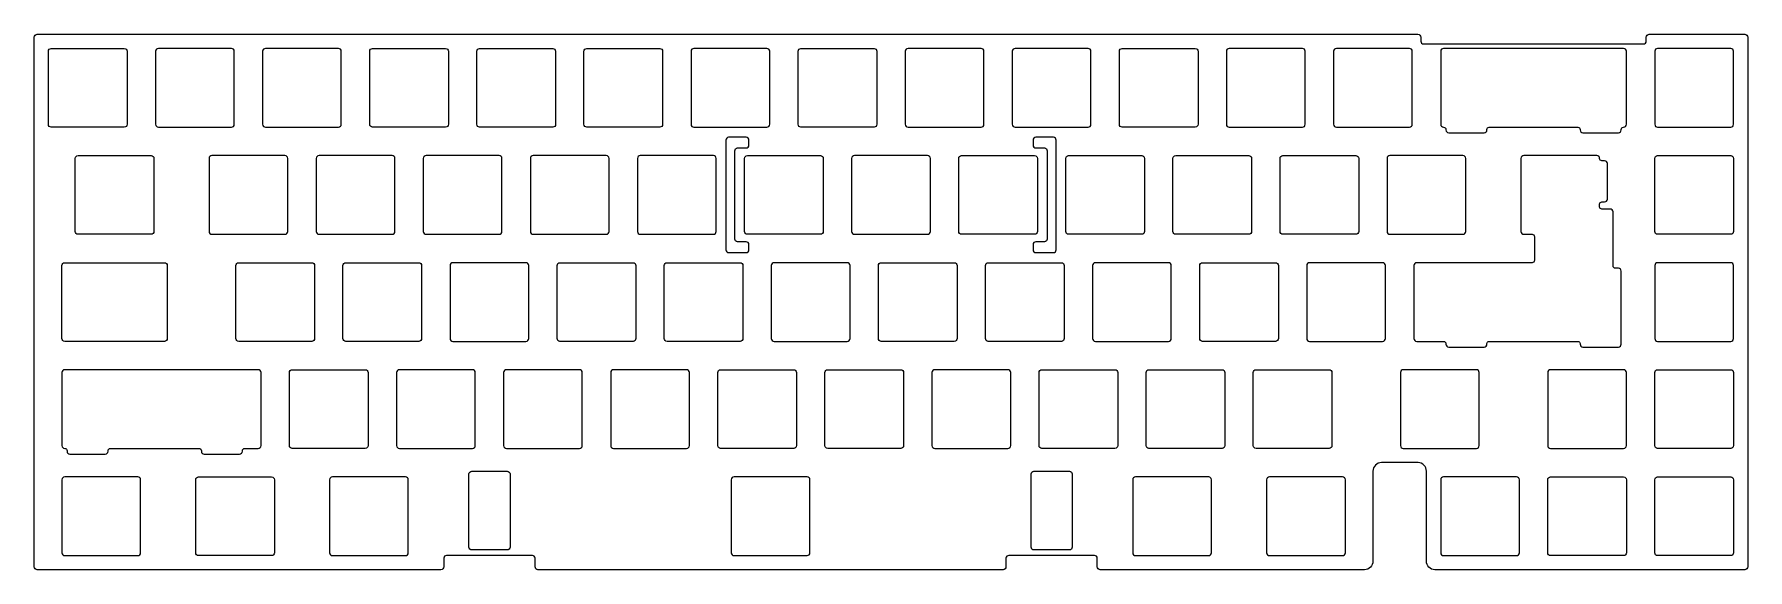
# Model space of a CAD drawing. Header units: millimetres. Extents: x 0 to 305, y -95 to 0.
import ezdxf

# ---------------------------------------------------------------- set-up
doc = ezdxf.new("R2010")
doc.units = ezdxf.units.MM
doc.layers.get('0').update_dxf_attribs({"linetype": 'CONTINUOUS'})

msp = doc.modelspace()

# ---------------------------------------------------------------- linework, layer by layer
for points in [[(246.14, 0, -0.414214), (246.64, -0.5), (246.64, -1.23, 0.414213), (247.14, -1.72), (286.26, -1.72, 0.414213), (286.76, -1.23), (286.76, -0.5, -0.414214), (287.26, 0), (304.3, 0, -0.414214), (304.8, -0.5), (304.8, -94.75, -0.414214), (304.3, -95.25), (249.15, -95.25, -0.414214), (247.65, -93.75), (247.65, -77.7, 0.414214), (246.15, -76.2), (239.63, -76.2, 0.414214), (238.13, -77.7), (238.13, -93.75, -0.414216), (236.62, -95.25), (189.6, -95.25, -0.414214), (189.1, -94.75), (189.1, -93.22, 0.414214), (188.6, -92.72), (173.35, -92.72, 0.414214), (172.85, -93.22), (172.85, -94.75, -0.414214), (172.35, -95.25), (89.6, -95.25, -0.414214), (89.1, -94.75), (89.1, -93.22, 0.414214), (88.6, -92.72), (73.35, -92.72, 0.414214), (72.85, -93.22), (72.85, -94.75, -0.414214), (72.35, -95.25), (0.5, -95.25, -0.414214), (0, -94.75), (0, -0.5, -0.414214), (0.5, 0)], [(16.02, -2.53, -0.414214), (16.53, -3.03), (16.53, -16.02, -0.414214), (16.02, -16.53), (3.02, -16.53, -0.414214), (2.52, -16.02), (2.52, -3.03, -0.414214), (3.02, -2.53)], [(35.58, -16.02), (35.58, -3.03, 0.414214), (35.08, -2.53), (22.07, -2.53, 0.414214), (21.58, -3.03), (21.58, -16.02, 0.414214), (22.07, -16.53), (35.08, -16.53, 0.414214)], [(40.62, -3.03), (40.62, -16.02, 0.414214), (41.12, -16.53), (54.13, -16.53, 0.414214), (54.62, -16.02), (54.62, -3.03, 0.414214), (54.13, -2.53), (41.12, -2.53, 0.414214)], [(60.17, -16.53, -0.414214), (59.68, -16.02), (59.68, -3.03, -0.414214), (60.17, -2.53), (73.17, -2.53, -0.414214), (73.67, -3.03), (73.67, -16.02, -0.414214), (73.17, -16.53)], [(79.22, -16.53, -0.414214), (78.72, -16.02), (78.72, -3.03, -0.414214), (79.22, -2.53), (92.22, -2.53, -0.414214), (92.73, -3.03), (92.73, -16.02, -0.414214), (92.22, -16.53)], [(111.78, -16.02, -0.414214), (111.28, -16.53), (98.28, -16.53, -0.414214), (97.78, -16.02), (97.78, -3.03, -0.414214), (98.28, -2.53), (111.28, -2.53, -0.414214), (111.78, -3.03)], [(130.82, -16.02), (130.82, -3.03, 0.414214), (130.32, -2.53), (117.33, -2.53, 0.414214), (116.83, -3.03), (116.83, -16.02, 0.414214), (117.33, -16.53), (130.32, -16.53, 0.414214)], [(149.88, -16.02, -0.414214), (149.38, -16.53), (136.38, -16.53, -0.414214), (135.88, -16.02), (135.88, -3.03, -0.414214), (136.38, -2.53), (149.38, -2.53, -0.414214), (149.88, -3.03)], [(168.93, -16.02), (168.93, -3.03, 0.414214), (168.43, -2.53), (155.43, -2.53, 0.414214), (154.93, -3.03), (154.93, -16.02, 0.414214), (155.43, -16.53), (168.43, -16.53, 0.414214)], [(174.48, -16.53), (187.47, -16.53, 0.414214), (187.97, -16.02), (187.97, -3.03, 0.414214), (187.47, -2.53), (174.48, -2.53, 0.414214), (173.98, -3.03), (173.98, -16.02, 0.414214)], [(193.03, -3.03, -0.414214), (193.53, -2.53), (206.53, -2.53, -0.414214), (207.02, -3.03), (207.02, -16.02, -0.414214), (206.53, -16.53), (193.53, -16.53, -0.414214), (193.03, -16.02)], [(212.07, -3.03), (212.07, -16.02, 0.414214), (212.57, -16.53), (225.58, -16.53, 0.414214), (226.08, -16.02), (226.08, -3.03, 0.414214), (225.58, -2.53), (212.57, -2.53, 0.414214)], [(244.63, -2.53), (231.62, -2.53, 0.414214), (231.12, -3.03), (231.12, -16.02, 0.414214), (231.62, -16.53), (244.63, -16.53, 0.414214), (245.12, -16.02), (245.12, -3.03, 0.414214)], [(282.29, -16.93, -0.414214), (282.69, -16.53), (282.73, -16.53, 0.414214), (283.23, -16.02), (283.23, -3.03, 0.414214), (282.73, -2.53), (250.67, -2.53, 0.414214), (250.18, -3.03), (250.18, -16.02, 0.414214), (250.67, -16.53), (250.71, -16.53, -0.414214), (251.11, -16.93), (251.11, -17.02, 0.414214), (251.61, -17.53), (257.91, -17.53, 0.414214), (258.41, -17.02), (258.41, -16.93, -0.414214), (258.81, -16.53), (274.59, -16.53, -0.414214), (274.99, -16.93), (274.99, -17.02, 0.414214), (275.49, -17.53), (281.79, -17.53, 0.414214), (282.29, -17.02)], [(301.77, -2.53), (288.77, -2.53, 0.414214), (288.27, -3.03), (288.27, -16.02, 0.414214), (288.77, -16.53), (301.77, -16.53, 0.414214), (302.27, -16.02), (302.27, -3.03, 0.414214)], [(126.62, -18.33), (123.52, -18.33, 0.414214), (123.03, -18.83), (123.03, -38.33, 0.414214), (123.52, -38.83), (126.62, -38.83, 0.414214), (127.12, -38.33), (127.12, -37.42, 0.414214), (126.62, -36.92), (125.12, -36.92, -0.414214), (124.62, -36.42), (124.62, -20.73, -0.414214), (125.12, -20.23), (126.62, -20.23, 0.414214), (127.12, -19.73), (127.12, -18.83, 0.414214)], [(178.18, -38.83), (181.28, -38.83, 0.414214), (181.78, -38.33), (181.78, -18.83, 0.414214), (181.28, -18.33), (178.18, -18.33, 0.414214), (177.68, -18.83), (177.68, -19.73, 0.414214), (178.18, -20.23), (179.68, -20.23, -0.414214), (180.18, -20.73), (180.18, -36.42, -0.414214), (179.68, -36.92), (178.18, -36.92, 0.414214), (177.68, -37.42), (177.68, -38.33, 0.414214)], [(21.29, -35.08, -0.414214), (20.79, -35.58), (7.79, -35.58, -0.414214), (7.29, -35.08), (7.29, -22.08, -0.414214), (7.79, -21.58), (20.79, -21.58, -0.414214), (21.29, -22.08)], [(45.1, -35.08), (45.1, -22.08, 0.414214), (44.6, -21.58), (31.6, -21.58, 0.414214), (31.1, -22.08), (31.1, -35.08, 0.414214), (31.6, -35.58), (44.6, -35.58, 0.414214)], [(50.15, -22.08), (50.15, -35.08, 0.414214), (50.65, -35.58), (63.65, -35.58, 0.414214), (64.15, -35.08), (64.15, -22.08, 0.414214), (63.65, -21.58), (50.65, -21.58, 0.414214)], [(82.7, -21.58), (69.7, -21.58, 0.414214), (69.2, -22.08), (69.2, -35.08, 0.414214), (69.7, -35.58), (82.7, -35.58, 0.414214), (83.2, -35.08), (83.2, -22.08, 0.414214)], [(88.25, -22.08), (88.25, -35.08, 0.414214), (88.75, -35.58), (101.75, -35.58, 0.414214), (102.25, -35.08), (102.25, -22.08, 0.414214), (101.75, -21.58), (88.75, -21.58, 0.414214)], [(107.8, -35.58), (120.8, -35.58, 0.414214), (121.3, -35.08), (121.3, -22.08, 0.414214), (120.8, -21.58), (107.8, -21.58, 0.414214), (107.3, -22.08), (107.3, -35.08, 0.414214)], [(126.85, -35.58, -0.414214), (126.35, -35.08), (126.35, -22.08, -0.414214), (126.85, -21.58), (139.85, -21.58, -0.414214), (140.35, -22.08), (140.35, -35.08, -0.414214), (139.85, -35.58)], [(158.9, -21.58), (145.9, -21.58, 0.414214), (145.4, -22.08), (145.4, -35.08, 0.414214), (145.9, -35.58), (158.9, -35.58, 0.414214), (159.4, -35.08), (159.4, -22.08, 0.414214)], [(177.95, -21.58, -0.414214), (178.45, -22.08), (178.45, -35.08, -0.414214), (177.95, -35.58), (164.95, -35.58, -0.414214), (164.45, -35.08), (164.45, -22.08, -0.414214), (164.95, -21.58)], [(197, -21.58, -0.414214), (197.5, -22.08), (197.5, -35.08, -0.414214), (197, -35.58), (184, -35.58, -0.414214), (183.5, -35.08), (183.5, -22.08, -0.414214), (184, -21.58)], [(216.55, -35.08, -0.414214), (216.05, -35.58), (203.05, -35.58, -0.414214), (202.55, -35.08), (202.55, -22.08, -0.414214), (203.05, -21.58), (216.05, -21.58, -0.414214), (216.55, -22.08)], [(221.6, -22.08, -0.414214), (222.1, -21.58), (235.1, -21.58, -0.414214), (235.6, -22.08), (235.6, -35.08, -0.414214), (235.1, -35.58), (222.1, -35.58, -0.414214), (221.6, -35.08)], [(241.15, -35.58), (254.15, -35.58, 0.414214), (254.65, -35.08), (254.65, -22.08, 0.414214), (254.15, -21.58), (241.15, -21.58, 0.414214), (240.65, -22.08), (240.65, -35.08, 0.414214)], [(245.91, -54.63), (250.71, -54.63, -0.414214), (251.11, -55.03), (251.11, -55.12, 0.414214), (251.61, -55.63), (257.91, -55.63, 0.414214), (258.41, -55.12), (258.41, -55.03, -0.414214), (258.81, -54.63), (274.59, -54.63, -0.414214), (274.99, -55.03), (274.99, -55.12, 0.414214), (275.49, -55.63), (281.79, -55.63, 0.414214), (282.29, -55.12), (282.29, -42.12, 0.414214), (281.79, -41.63), (281.24, -41.63, -0.414214), (280.84, -41.23), (280.84, -31.6, 0.414214), (280.34, -31.1), (278.86, -31.1, -0.414214), (278.46, -30.7), (278.46, -30.21, -0.414214), (278.86, -29.81), (279.34, -29.81, 0.414214), (279.84, -29.31), (279.84, -23.01, 0.414214), (279.34, -22.51), (278.86, -22.51, -0.414214), (278.46, -22.11), (278.46, -22.08, 0.414214), (277.96, -21.58), (264.96, -21.58, 0.414214), (264.46, -22.08), (264.46, -35.08, 0.414214), (264.96, -35.58), (266.44, -35.58, -0.414214), (266.84, -35.98), (266.84, -40.23, -0.414214), (266.44, -40.63), (245.91, -40.63, 0.414214), (245.41, -41.13), (245.41, -54.13, 0.414214)], [(288.77, -35.58, -0.414214), (288.27, -35.08), (288.27, -22.08, -0.414214), (288.77, -21.58), (301.77, -21.58, -0.414214), (302.27, -22.08), (302.27, -35.08, -0.414214), (301.77, -35.58)], [(23.17, -40.63, -0.414214), (23.67, -41.13), (23.67, -54.13, -0.414214), (23.17, -54.63), (5.41, -54.63, -0.414214), (4.91, -54.13), (4.91, -41.13, -0.414214), (5.41, -40.63)], [(36.36, -54.63, -0.414214), (35.86, -54.13), (35.86, -41.13, -0.414214), (36.36, -40.63), (49.36, -40.63, -0.414214), (49.86, -41.13), (49.86, -54.13, -0.414214), (49.36, -54.63)], [(55.41, -54.63, -0.414214), (54.91, -54.13), (54.91, -41.13, -0.414214), (55.41, -40.63), (68.41, -40.63, -0.414214), (68.91, -41.13), (68.91, -54.13, -0.414214), (68.41, -54.63)], [(73.96, -41.13), (73.96, -54.13, 0.414214), (74.46, -54.63), (87.46, -54.63, 0.414214), (87.96, -54.13), (87.96, -41.13, 0.414214), (87.46, -40.63), (74.46, -40.63, 0.414214)], [(93.01, -41.13, -0.414214), (93.51, -40.63), (106.51, -40.63, -0.414214), (107.01, -41.13), (107.01, -54.13, -0.414214), (106.51, -54.63), (93.51, -54.63, -0.414214), (93.01, -54.13)], [(112.56, -54.63, -0.414214), (112.06, -54.13), (112.06, -41.13, -0.414214), (112.56, -40.63), (125.56, -40.63, -0.414214), (126.06, -41.13), (126.06, -54.13, -0.414214), (125.56, -54.63)], [(144.61, -40.63), (131.61, -40.63, 0.414214), (131.11, -41.13), (131.11, -54.13, 0.414214), (131.61, -54.63), (144.61, -54.63, 0.414214), (145.11, -54.13), (145.11, -41.13, 0.414214)], [(150.66, -54.63, -0.414214), (150.16, -54.13), (150.16, -41.13, -0.414214), (150.66, -40.63), (163.66, -40.63, -0.414214), (164.16, -41.13), (164.16, -54.13, -0.414214), (163.66, -54.63)], [(182.71, -40.63, -0.414214), (183.21, -41.13), (183.21, -54.13, -0.414214), (182.71, -54.63), (169.71, -54.63, -0.414214), (169.21, -54.13), (169.21, -41.13, -0.414214), (169.71, -40.63)], [(188.76, -54.63), (201.76, -54.63, 0.414214), (202.26, -54.13), (202.26, -41.13, 0.414214), (201.76, -40.63), (188.76, -40.63, 0.414214), (188.26, -41.13), (188.26, -54.13, 0.414214)], [(207.81, -54.63, -0.414214), (207.31, -54.13), (207.31, -41.13, -0.414214), (207.81, -40.63), (220.81, -40.63, -0.414214), (221.31, -41.13), (221.31, -54.13, -0.414214), (220.81, -54.63)], [(240.36, -54.13), (240.36, -41.13, 0.414214), (239.86, -40.63), (226.86, -40.63, 0.414214), (226.36, -41.13), (226.36, -54.13, 0.414214), (226.86, -54.63), (239.86, -54.63, 0.414214)], [(288.77, -54.63), (301.77, -54.63, 0.414214), (302.27, -54.13), (302.27, -41.13, 0.414214), (301.77, -40.63), (288.77, -40.63, 0.414214), (288.27, -41.13), (288.27, -54.13, 0.414214)], [(37.02, -74.08, -0.414214), (37.42, -73.68), (39.84, -73.68, 0.414214), (40.34, -73.17), (40.34, -60.17, 0.414214), (39.84, -59.68), (5.41, -59.68, 0.414214), (4.91, -60.17), (4.91, -73.17, 0.414214), (5.41, -73.68), (5.44, -73.68, -0.414214), (5.84, -74.08), (5.84, -74.18, 0.414214), (6.34, -74.67), (12.64, -74.67, 0.414214), (13.14, -74.18), (13.14, -74.08, -0.414214), (13.54, -73.68), (29.32, -73.68, -0.414214), (29.72, -74.08), (29.72, -74.18, 0.414214), (30.22, -74.67), (36.52, -74.67, 0.414214), (37.02, -74.18)], [(59.39, -73.17, -0.414214), (58.89, -73.68), (45.89, -73.68, -0.414214), (45.39, -73.17), (45.39, -60.17, -0.414214), (45.89, -59.68), (58.89, -59.68, -0.414214), (59.39, -60.17)], [(78.44, -73.17), (78.44, -60.17, 0.414214), (77.94, -59.68), (64.94, -59.68, 0.414214), (64.44, -60.17), (64.44, -73.17, 0.414214), (64.94, -73.68), (77.94, -73.68, 0.414214)], [(83.99, -73.68), (96.99, -73.68, 0.414214), (97.49, -73.17), (97.49, -60.17, 0.414214), (96.99, -59.68), (83.99, -59.68, 0.414214), (83.49, -60.17), (83.49, -73.17, 0.414214)], [(103.04, -73.68), (116.04, -73.68, 0.414214), (116.54, -73.17), (116.54, -60.17, 0.414214), (116.04, -59.68), (103.04, -59.68, 0.414214), (102.54, -60.17), (102.54, -73.17, 0.414214)], [(122.09, -73.68, -0.414214), (121.59, -73.17), (121.59, -60.17, -0.414214), (122.09, -59.68), (135.09, -59.68, -0.414214), (135.59, -60.17), (135.59, -73.17, -0.414214), (135.09, -73.68)], [(154.14, -59.68, -0.414214), (154.64, -60.17), (154.64, -73.17, -0.414214), (154.14, -73.68), (141.14, -73.68, -0.414214), (140.64, -73.17), (140.64, -60.17, -0.414214), (141.14, -59.68)], [(173.19, -59.68), (160.19, -59.68, 0.414214), (159.69, -60.17), (159.69, -73.17, 0.414214), (160.19, -73.68), (173.19, -73.68, 0.414214), (173.69, -73.17), (173.69, -60.17, 0.414214)], [(192.24, -59.68, -0.414214), (192.74, -60.17), (192.74, -73.17, -0.414214), (192.24, -73.68), (179.24, -73.68, -0.414214), (178.74, -73.17), (178.74, -60.17, -0.414214), (179.24, -59.68)], [(197.79, -60.17, -0.414214), (198.29, -59.68), (211.29, -59.68, -0.414214), (211.79, -60.17), (211.79, -73.17, -0.414214), (211.29, -73.68), (198.29, -73.68, -0.414214), (197.79, -73.17)], [(216.84, -60.17, -0.414214), (217.34, -59.68), (230.34, -59.68, -0.414214), (230.84, -60.17), (230.84, -73.17, -0.414214), (230.34, -73.68), (217.34, -73.68, -0.414214), (216.84, -73.17)], [(243.53, -73.68), (256.53, -73.68, 0.414214), (257.03, -73.17), (257.03, -60.17, 0.414214), (256.53, -59.68), (243.53, -59.68, 0.414214), (243.03, -60.17), (243.03, -73.17, 0.414214)], [(282.73, -59.68), (269.73, -59.68, 0.414214), (269.23, -60.17), (269.23, -73.17, 0.414214), (269.73, -73.68), (282.73, -73.68, 0.414214), (283.23, -73.17), (283.23, -60.17, 0.414214)], [(288.77, -73.68, -0.414214), (288.27, -73.17), (288.27, -60.17, -0.414214), (288.77, -59.68), (301.77, -59.68, -0.414214), (302.27, -60.17), (302.27, -73.17, -0.414214), (301.77, -73.68)], [(4.91, -79.23), (4.91, -92.23, 0.414214), (5.41, -92.73), (18.41, -92.73, 0.414214), (18.91, -92.23), (18.91, -79.23, 0.414214), (18.41, -78.73), (5.41, -78.73, 0.414214)], [(42.72, -92.23, -0.414214), (42.22, -92.73), (29.22, -92.73, -0.414214), (28.72, -92.23), (28.72, -79.23, -0.414214), (29.22, -78.73), (42.22, -78.73, -0.414214), (42.72, -79.23)], [(66.53, -92.23), (66.53, -79.23, 0.414214), (66.03, -78.73), (53.03, -78.73, 0.414214), (52.53, -79.23), (52.53, -92.23, 0.414214), (53.03, -92.73), (66.03, -92.73, 0.414214)], [(77.33, -78.22, -0.414214), (77.83, -77.72), (84.13, -77.72, -0.414214), (84.63, -78.22), (84.63, -91.22, -0.414214), (84.13, -91.72), (77.83, -91.72, -0.414214), (77.33, -91.22)], [(137.97, -92.23), (137.97, -79.23, 0.409948), (137.48, -78.72), (124.48, -78.72, 0.418824), (123.97, -79.23), (123.97, -92.23, 0.418759), (124.48, -92.73), (137.48, -92.73, 0.409715)], [(177.33, -78.22, -0.414214), (177.83, -77.72), (184.13, -77.72, -0.414214), (184.63, -78.22), (184.63, -91.22, -0.414214), (184.13, -91.72), (177.83, -91.72, -0.414214), (177.33, -91.22)], [(195.91, -92.73), (208.91, -92.73, 0.414214), (209.41, -92.23), (209.41, -79.23, 0.414214), (208.91, -78.73), (195.91, -78.73, 0.414214), (195.41, -79.23), (195.41, -92.23, 0.414214)], [(232.72, -78.73), (219.72, -78.73, 0.414214), (219.22, -79.23), (219.22, -92.23, 0.414214), (219.72, -92.73), (232.72, -92.73, 0.414214), (233.22, -92.23), (233.22, -79.23, 0.414214)], [(250.18, -79.23), (250.18, -92.23, 0.414214), (250.67, -92.73), (263.68, -92.73, 0.414214), (264.18, -92.23), (264.18, -79.23, 0.414214), (263.68, -78.73), (250.67, -78.73, 0.414214)], [(282.73, -78.73, -0.414214), (283.23, -79.23), (283.23, -92.23, -0.414214), (282.73, -92.73), (269.73, -92.73, -0.414214), (269.23, -92.23), (269.23, -79.23, -0.414214), (269.73, -78.73)], [(288.27, -79.23, -0.414214), (288.77, -78.73), (301.77, -78.73, -0.414214), (302.27, -79.23), (302.27, -92.23, -0.414214), (301.77, -92.73), (288.77, -92.73, -0.414214), (288.27, -92.23)]]:
    msp.add_lwpolyline(points, format="xyb", close=True)

doc.saveas('drawing.dxf')
